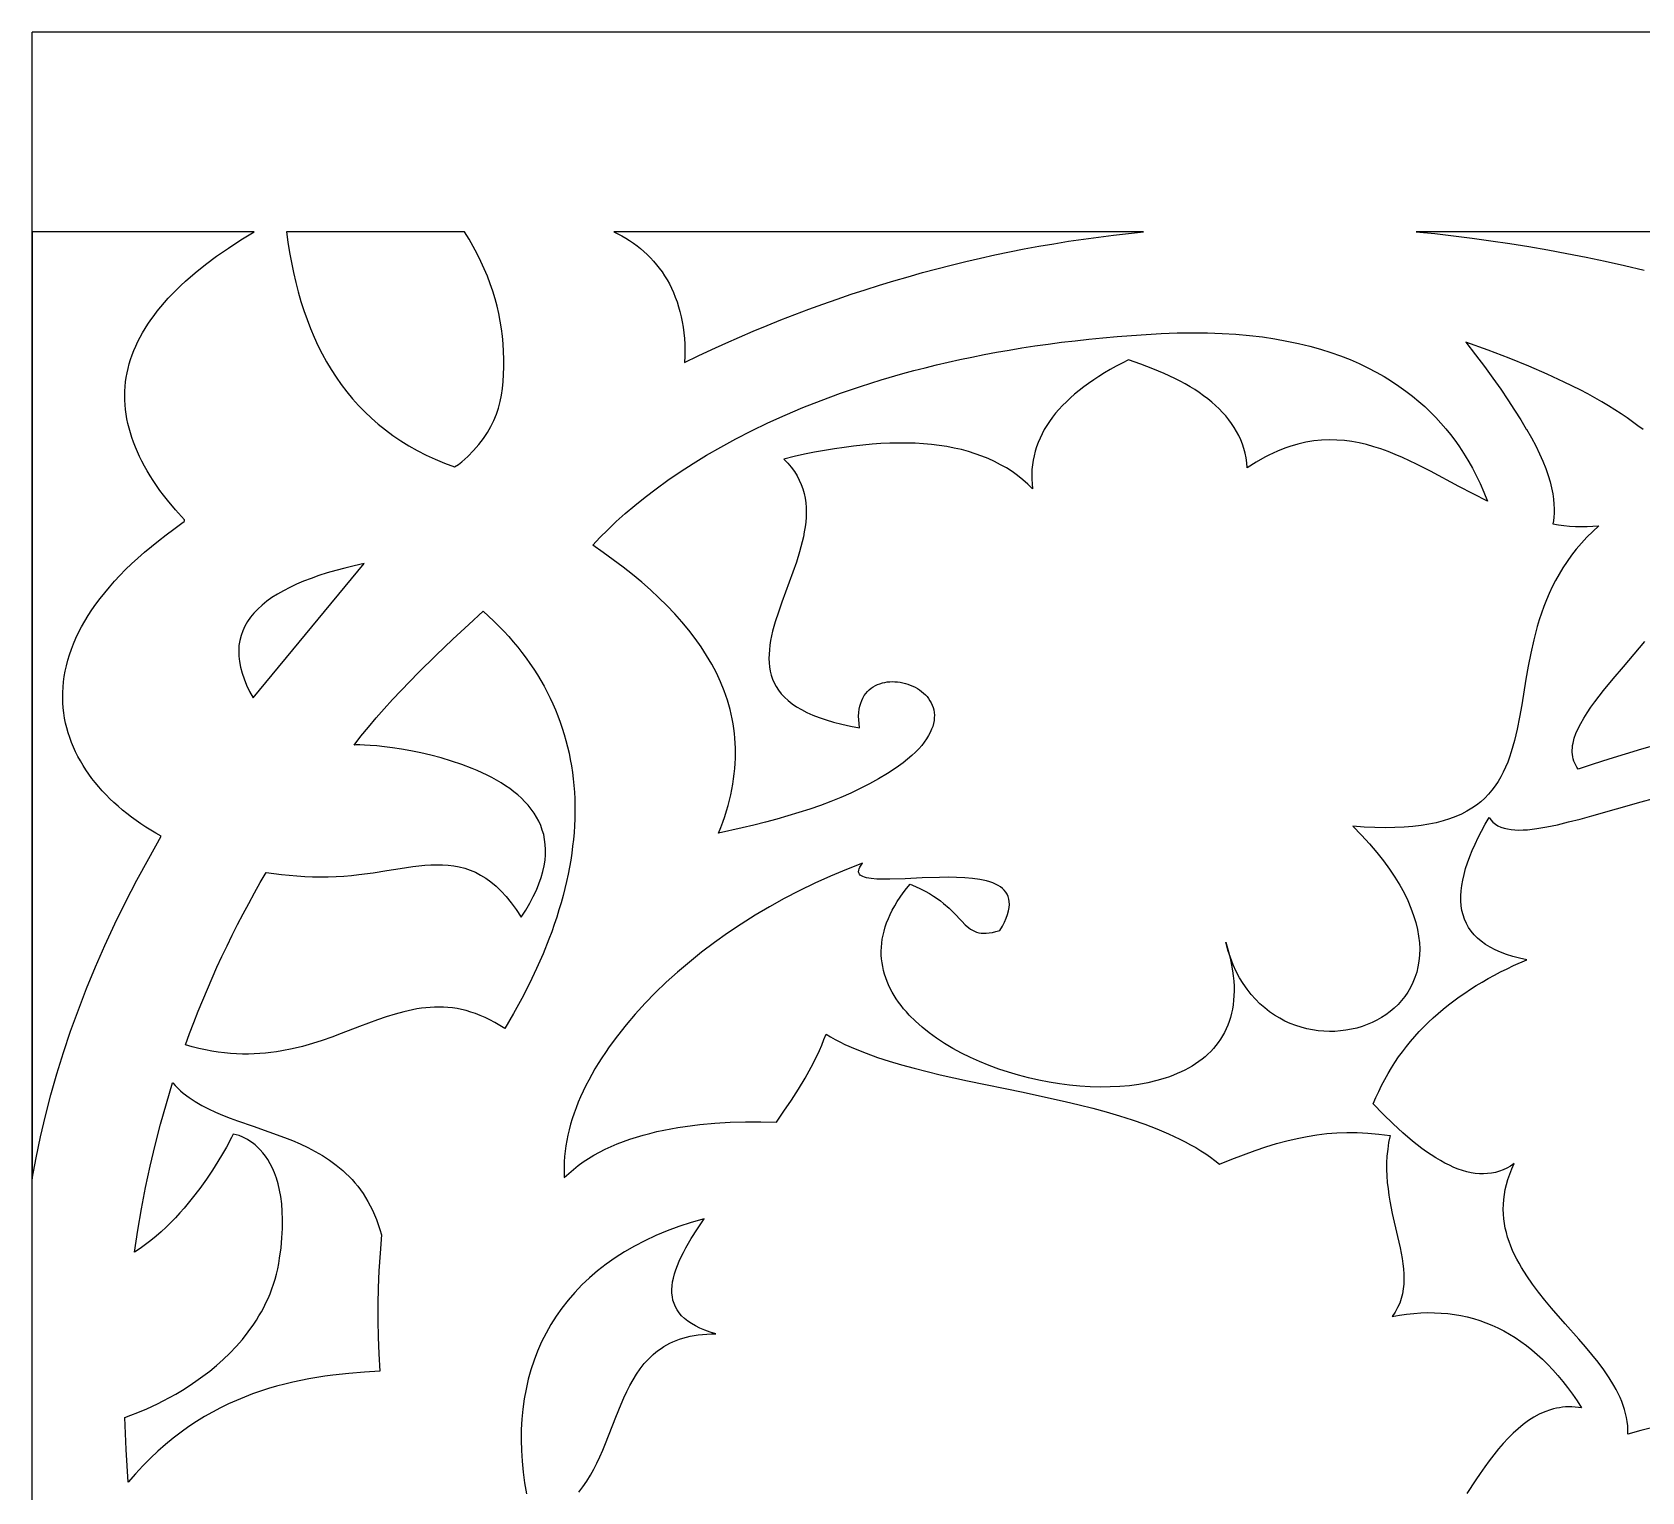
# Model space of a CAD drawing. Extents: x -52 to 65, y 50 to 90.
# Drawn here: x -51.83 to -27.12, y 67.24 to 89.66 of the extents above; entities that cross this region are included whole.
import ezdxf

# ---------------------------------------------------------------- set-up
doc = ezdxf.new("R2010")
doc.units = 0
doc.header["$MEASUREMENT"] = 0
doc.layers.get('0').update_dxf_attribs({"linetype": 'CONTINUOUS'})
doc.layers.add('LAYER_1', color=18, linetype='CONTINUOUS')

msp = doc.modelspace()

# ---------------------------------------------------------------- linework, layer by layer
msp.add_line((-51.834, 49.67), (-51.834, 89.656))
at = {"layer": 'LAYER_1'}
for points in [[(64.619, 89.656), (-51.834, 89.656)], [(-12.479, 86.591), (-30.59, 86.591), (-30.304, 86.563), (-30.017, 86.53), (-29.73, 86.494), (-29.441, 86.454), (-29.151, 86.411), (-28.86, 86.364), (-28.568, 86.313), (-28.275, 86.259), (-27.98, 86.2), (-27.685, 86.138), (-27.389, 86.073), (-27.091, 86.003)], [(-27.106, 83.554), (-27.184, 83.614), (-27.266, 83.675), (-27.352, 83.736), (-27.442, 83.796), (-27.537, 83.857), (-27.635, 83.918), (-27.738, 83.979), (-27.845, 84.04), (-27.956, 84.101), (-28.072, 84.162), (-28.316, 84.284), (-28.579, 84.406), (-28.861, 84.528), (-29.162, 84.65), (-29.483, 84.773), (-29.824, 84.895), (-29.677, 84.704), (-29.539, 84.521), (-29.41, 84.344), (-29.291, 84.173), (-29.18, 84.01), (-29.077, 83.853), (-28.984, 83.704), (-28.898, 83.561), (-28.897, 83.56), (-28.82, 83.429), (-28.752, 83.303), (-28.693, 83.182), (-28.642, 83.067), (-28.598, 82.956), (-28.563, 82.851), (-28.533, 82.751), (-28.511, 82.657), (-28.493, 82.568), (-28.481, 82.485), (-28.474, 82.407), (-28.471, 82.335), (-28.472, 82.269), (-28.476, 82.209), (-28.483, 82.154), (-28.492, 82.106), (-28.406, 82.092), (-28.32, 82.081), (-28.233, 82.072), (-28.145, 82.067), (-28.056, 82.065), (-27.966, 82.066), (-27.875, 82.07), (-27.783, 82.078), (-27.879, 81.991), (-27.969, 81.901), (-28.053, 81.81), (-28.132, 81.718), (-28.205, 81.624), (-28.273, 81.529), (-28.337, 81.433), (-28.396, 81.335), (-28.45, 81.237), (-28.501, 81.138), (-28.547, 81.038), (-28.59, 80.937), (-28.629, 80.836), (-28.666, 80.735), (-28.699, 80.633), (-28.73, 80.531), (-28.758, 80.428), (-28.783, 80.326), (-28.829, 80.122), (-28.869, 79.92), (-28.904, 79.719), (-28.969, 79.328), (-29.002, 79.138), (-29.038, 78.955), (-29.079, 78.778), (-29.103, 78.692), (-29.128, 78.608), (-29.155, 78.526), (-29.184, 78.446), (-29.217, 78.368), (-29.252, 78.293), (-29.29, 78.22), (-29.331, 78.15), (-29.377, 78.082), (-29.425, 78.017), (-29.478, 77.955), (-29.536, 77.896), (-29.597, 77.84), (-29.664, 77.787), (-29.735, 77.738), (-29.812, 77.692), (-29.894, 77.649), (-29.982, 77.61), (-30.075, 77.575), (-30.175, 77.544), (-30.281, 77.516), (-30.394, 77.493), (-30.513, 77.474), (-30.64, 77.459), (-30.774, 77.448), (-30.915, 77.442), (-31.065, 77.44), (-31.222, 77.443), (-31.387, 77.451), (-31.561, 77.464), (-31.429, 77.328), (-31.306, 77.193), (-31.194, 77.061), (-31.092, 76.932), (-30.999, 76.805), (-30.915, 76.68), (-30.841, 76.557), (-30.775, 76.438), (-30.718, 76.32), (-30.669, 76.206), (-30.628, 76.094), (-30.595, 75.985), (-30.569, 75.879), (-30.551, 75.775), (-30.54, 75.675), (-30.535, 75.578), (-30.538, 75.484), (-30.546, 75.393), (-30.561, 75.305), (-30.581, 75.22), (-30.607, 75.139), (-30.639, 75.061), (-30.675, 74.987), (-30.716, 74.916), (-30.762, 74.849), (-30.813, 74.785), (-30.867, 74.726), (-30.925, 74.67), (-30.987, 74.617), (-31.052, 74.569), (-31.121, 74.525), (-31.192, 74.484), (-31.266, 74.448), (-31.342, 74.416), (-31.42, 74.388), (-31.501, 74.364), (-31.582, 74.345), (-31.666, 74.33), (-31.75, 74.319), (-31.835, 74.313), (-31.921, 74.312), (-32.008, 74.315), (-32.094, 74.323), (-32.181, 74.335), (-32.267, 74.353), (-32.352, 74.375), (-32.437, 74.402), (-32.521, 74.435), (-32.603, 74.472), (-32.684, 74.515), (-32.762, 74.562), (-32.839, 74.615), (-32.914, 74.673), (-32.986, 74.737), (-33.055, 74.806), (-33.121, 74.88), (-33.184, 74.96), (-33.243, 75.046), (-33.299, 75.137), (-33.35, 75.234), (-33.397, 75.337), (-33.44, 75.446), (-33.478, 75.56), (-33.511, 75.681), (-33.483, 75.59), (-33.459, 75.5), (-33.438, 75.413), (-33.421, 75.328), (-33.407, 75.245), (-33.397, 75.164), (-33.389, 75.085), (-33.385, 75.008), (-33.384, 74.934), (-33.386, 74.861), (-33.391, 74.79), (-33.399, 74.722), (-33.41, 74.655), (-33.423, 74.59), (-33.44, 74.528), (-33.459, 74.467), (-33.48, 74.408), (-33.505, 74.351), (-33.531, 74.296), (-33.561, 74.243), (-33.592, 74.192), (-33.626, 74.142), (-33.663, 74.095), (-33.701, 74.049), (-33.742, 74.005), (-33.785, 73.963), (-33.83, 73.923), (-33.876, 73.884), (-33.925, 73.848), (-33.976, 73.813), (-34.028, 73.78), (-34.082, 73.748), (-34.138, 73.718), (-34.196, 73.69), (-34.255, 73.664), (-34.315, 73.639), (-34.377, 73.616), (-34.441, 73.594), (-34.571, 73.556), (-34.707, 73.524), (-34.847, 73.499), (-34.991, 73.479), (-35.138, 73.466), (-35.288, 73.459), (-35.44, 73.457), (-35.595, 73.461), (-35.751, 73.471), (-35.908, 73.486), (-36.066, 73.506), (-36.224, 73.532), (-36.381, 73.563), (-36.538, 73.599), (-36.693, 73.64), (-36.846, 73.685), (-36.997, 73.735), (-37.145, 73.79), (-37.29, 73.849), (-37.432, 73.913), (-37.569, 73.98), (-37.701, 74.052), (-37.828, 74.128), (-37.95, 74.208), (-38.065, 74.291), (-38.174, 74.378), (-38.276, 74.469), (-38.37, 74.563), (-38.414, 74.611), (-38.456, 74.66), (-38.496, 74.71), (-38.534, 74.761), (-38.569, 74.812), (-38.602, 74.864), (-38.633, 74.917), (-38.662, 74.971), (-38.688, 75.025), (-38.711, 75.08), (-38.732, 75.136), (-38.75, 75.192), (-38.765, 75.25), (-38.778, 75.307), (-38.788, 75.366), (-38.795, 75.425), (-38.799, 75.484), (-38.8, 75.544), (-38.797, 75.605), (-38.792, 75.666), (-38.784, 75.728), (-38.772, 75.79), (-38.757, 75.853), (-38.738, 75.916), (-38.717, 75.98), (-38.691, 76.045), (-38.662, 76.109), (-38.63, 76.175), (-38.593, 76.24), (-38.554, 76.306), (-38.51, 76.373), (-38.462, 76.439), (-38.411, 76.507), (-38.355, 76.574), (-38.272, 76.539), (-38.195, 76.502), (-38.124, 76.465), (-38.059, 76.428), (-37.998, 76.39), (-37.942, 76.353), (-37.891, 76.315), (-37.843, 76.277), (-37.759, 76.204), (-37.686, 76.133), (-37.565, 76.004), (-37.511, 75.949), (-37.457, 75.902), (-37.429, 75.882), (-37.4, 75.865), (-37.37, 75.85), (-37.338, 75.837), (-37.304, 75.828), (-37.268, 75.822), (-37.229, 75.819), (-37.187, 75.82), (-37.141, 75.824), (-37.092, 75.832), (-37.039, 75.844), (-36.98, 75.86), (-36.941, 75.928), (-36.908, 75.992), (-36.882, 76.053), (-36.861, 76.11), (-36.846, 76.164), (-36.837, 76.214), (-36.833, 76.261), (-36.834, 76.305), (-36.84, 76.345), (-36.851, 76.383), (-36.867, 76.418), (-36.887, 76.45), (-36.911, 76.48), (-36.939, 76.507), (-36.971, 76.532), (-37.007, 76.554), (-37.046, 76.574), (-37.088, 76.592), (-37.134, 76.608), (-37.182, 76.622), (-37.233, 76.634), (-37.286, 76.645), (-37.398, 76.661), (-37.519, 76.672), (-37.644, 76.677), (-37.774, 76.679), (-37.907, 76.678), (-38.173, 76.669), (-38.431, 76.657), (-38.668, 76.649), (-38.774, 76.649), (-38.87, 76.652), (-38.954, 76.659), (-39.026, 76.671), (-39.056, 76.679), (-39.082, 76.689), (-39.104, 76.7), (-39.122, 76.713), (-39.135, 76.729), (-39.144, 76.746), (-39.147, 76.765), (-39.146, 76.786), (-39.139, 76.81), (-39.127, 76.836), (-39.109, 76.864), (-39.086, 76.895), (-39.335, 76.799), (-39.581, 76.697), (-39.822, 76.588), (-40.058, 76.473), (-40.29, 76.353), (-40.516, 76.227), (-40.736, 76.097), (-40.951, 75.961), (-41.159, 75.821), (-41.361, 75.678), (-41.557, 75.53), (-41.746, 75.378), (-41.927, 75.224), (-42.101, 75.066), (-42.268, 74.906), (-42.426, 74.744), (-42.576, 74.579), (-42.718, 74.413), (-42.851, 74.245), (-42.975, 74.076), (-43.034, 73.991), (-43.09, 73.906), (-43.144, 73.821), (-43.196, 73.736), (-43.245, 73.651), (-43.291, 73.565), (-43.335, 73.48), (-43.376, 73.395), (-43.415, 73.31), (-43.452, 73.225), (-43.485, 73.14), (-43.516, 73.055), (-43.544, 72.971), (-43.57, 72.886), (-43.592, 72.803), (-43.612, 72.719), (-43.629, 72.636), (-43.643, 72.553), (-43.654, 72.471), (-43.663, 72.389), (-43.668, 72.308), (-43.67, 72.227), (-43.669, 72.147), (-43.666, 72.068), (-43.598, 72.132), (-43.526, 72.193), (-43.452, 72.252), (-43.374, 72.307), (-43.294, 72.36), (-43.211, 72.41), (-43.125, 72.458), (-43.036, 72.502), (-42.945, 72.545), (-42.852, 72.584), (-42.756, 72.622), (-42.658, 72.657), (-42.558, 72.689), (-42.457, 72.719), (-42.353, 72.747), (-42.247, 72.773), (-42.14, 72.796), (-42.031, 72.818), (-41.921, 72.837), (-41.81, 72.854), (-41.697, 72.87), (-41.584, 72.883), (-41.353, 72.904), (-41.12, 72.918), (-40.884, 72.925), (-40.647, 72.926), (-40.41, 72.921), (-40.41, 72.921), (-40.293, 73.088), (-40.179, 73.256), (-40.071, 73.425), (-39.969, 73.595), (-39.875, 73.764), (-39.789, 73.933), (-39.75, 74.017), (-39.713, 74.102), (-39.679, 74.186), (-39.648, 74.269), (-39.579, 74.228), (-39.508, 74.189), (-39.434, 74.15), (-39.358, 74.113), (-39.2, 74.043), (-39.033, 73.976), (-38.858, 73.914), (-38.677, 73.855), (-38.489, 73.799), (-38.296, 73.747), (-38.097, 73.696), (-37.894, 73.648), (-37.478, 73.555), (-36.62, 73.377), (-36.188, 73.284), (-35.975, 73.235), (-35.763, 73.185), (-35.553, 73.132), (-35.348, 73.076), (-35.145, 73.017), (-34.948, 72.955), (-34.756, 72.888), (-34.569, 72.817), (-34.389, 72.741), (-34.302, 72.701), (-34.217, 72.66), (-34.133, 72.617), (-34.052, 72.573), (-33.972, 72.528), (-33.895, 72.48), (-33.82, 72.432), (-33.748, 72.381), (-33.677, 72.329), (-33.61, 72.275), (-33.419, 72.351), (-33.237, 72.419), (-33.062, 72.482), (-32.894, 72.539), (-32.731, 72.589), (-32.572, 72.633), (-32.417, 72.67), (-32.264, 72.701), (-32.112, 72.726), (-31.96, 72.744), (-31.807, 72.755), (-31.652, 72.76), (-31.494, 72.759), (-31.331, 72.751), (-31.163, 72.736), (-30.989, 72.715), (-31.011, 72.608), (-31.026, 72.502), (-31.037, 72.398), (-31.042, 72.295), (-31.043, 72.193), (-31.039, 72.093), (-31.032, 71.994), (-31.021, 71.896), (-31.008, 71.8), (-30.992, 71.704), (-30.956, 71.518), (-30.874, 71.161), (-30.836, 70.99), (-30.804, 70.825), (-30.792, 70.744), (-30.783, 70.664), (-30.778, 70.586), (-30.776, 70.508), (-30.779, 70.432), (-30.786, 70.358), (-30.799, 70.284), (-30.817, 70.212), (-30.842, 70.141), (-30.873, 70.071), (-30.911, 70.003), (-30.957, 69.935), (-30.846, 69.955), (-30.736, 69.971), (-30.627, 69.983), (-30.519, 69.99), (-30.413, 69.994), (-30.308, 69.993), (-30.205, 69.988), (-30.103, 69.979), (-30.002, 69.966), (-29.902, 69.949), (-29.804, 69.928), (-29.707, 69.902), (-29.612, 69.873), (-29.518, 69.839), (-29.425, 69.802), (-29.333, 69.76), (-29.243, 69.714), (-29.154, 69.664), (-29.067, 69.61), (-28.98, 69.552), (-28.895, 69.489), (-28.812, 69.423), (-28.73, 69.352), (-28.649, 69.278), (-28.569, 69.199), (-28.491, 69.116), (-28.414, 69.029), (-28.338, 68.938), (-28.264, 68.843), (-28.191, 68.743), (-28.119, 68.64), (-28.049, 68.532), (-28.099, 68.539), (-28.149, 68.544), (-28.198, 68.547), (-28.247, 68.547), (-28.295, 68.545), (-28.342, 68.541), (-28.389, 68.534), (-28.435, 68.526), (-28.481, 68.515), (-28.526, 68.503), (-28.614, 68.471), (-28.7, 68.433), (-28.784, 68.387), (-28.866, 68.335), (-28.947, 68.276), (-29.025, 68.212), (-29.102, 68.142), (-29.178, 68.066), (-29.252, 67.986), (-29.325, 67.901), (-29.397, 67.812), (-29.467, 67.72), (-29.537, 67.624), (-29.606, 67.525), (-29.674, 67.424), (-29.809, 67.215)], [(-26.603, 78.794), (-27.128, 78.644), (-27.383, 78.569), (-27.632, 78.494), (-27.872, 78.417), (-28.101, 78.337), (-28.121, 78.368), (-28.139, 78.399), (-28.154, 78.431), (-28.167, 78.463), (-28.177, 78.496), (-28.184, 78.53), (-28.19, 78.564), (-28.192, 78.598), (-28.193, 78.633), (-28.191, 78.668), (-28.187, 78.703), (-28.181, 78.739), (-28.163, 78.813), (-28.137, 78.888), (-28.103, 78.965), (-28.063, 79.043), (-28.017, 79.124), (-27.966, 79.205), (-27.908, 79.289), (-27.847, 79.373), (-27.781, 79.46), (-27.711, 79.548), (-27.563, 79.728), (-27.406, 79.913), (-27.244, 80.104), (-27.081, 80.3)], [(-26.937, 68.235), (-27.138, 68.183), (-27.338, 68.128), (-27.338, 68.192), (-27.341, 68.256), (-27.348, 68.32), (-27.359, 68.383), (-27.373, 68.446), (-27.39, 68.508), (-27.41, 68.57), (-27.433, 68.631), (-27.459, 68.693), (-27.488, 68.753), (-27.519, 68.814), (-27.553, 68.874), (-27.627, 68.994), (-27.709, 69.113), (-27.797, 69.232), (-27.892, 69.35), (-27.99, 69.468), (-28.092, 69.586), (-28.301, 69.824), (-28.511, 70.064), (-28.612, 70.185), (-28.71, 70.308), (-28.804, 70.432), (-28.892, 70.559), (-28.972, 70.687), (-29.01, 70.752), (-29.045, 70.817), (-29.078, 70.883), (-29.109, 70.949), (-29.137, 71.017), (-29.162, 71.085), (-29.185, 71.153), (-29.204, 71.222), (-29.221, 71.293), (-29.234, 71.363), (-29.243, 71.435), (-29.249, 71.507), (-29.252, 71.581), (-29.25, 71.655), (-29.245, 71.73), (-29.235, 71.806), (-29.221, 71.883), (-29.203, 71.961), (-29.18, 72.04), (-29.152, 72.119), (-29.12, 72.2), (-29.083, 72.282), (-29.139, 72.245), (-29.196, 72.214), (-29.253, 72.187), (-29.312, 72.165), (-29.372, 72.148), (-29.432, 72.136), (-29.493, 72.128), (-29.555, 72.125), (-29.618, 72.127), (-29.682, 72.132), (-29.746, 72.143), (-29.811, 72.157), (-29.877, 72.176), (-29.944, 72.199), (-30.011, 72.225), (-30.079, 72.256), (-30.148, 72.29), (-30.217, 72.328), (-30.287, 72.37), (-30.358, 72.415), (-30.429, 72.464), (-30.501, 72.516), (-30.573, 72.571), (-30.646, 72.629), (-30.793, 72.755), (-30.943, 72.893), (-31.094, 73.041), (-31.248, 73.2), (-31.207, 73.297), (-31.164, 73.392), (-31.119, 73.484), (-31.071, 73.575), (-31.021, 73.664), (-30.969, 73.751), (-30.914, 73.837), (-30.858, 73.92), (-30.799, 74.001), (-30.738, 74.081), (-30.675, 74.159), (-30.609, 74.235), (-30.542, 74.309), (-30.472, 74.382), (-30.4, 74.453), (-30.327, 74.522), (-30.251, 74.589), (-30.173, 74.655), (-30.094, 74.719), (-30.012, 74.782), (-29.928, 74.843), (-29.843, 74.902), (-29.756, 74.96), (-29.666, 75.016), (-29.575, 75.071), (-29.483, 75.124), (-29.388, 75.176), (-29.292, 75.226), (-29.193, 75.275), (-29.094, 75.322), (-28.889, 75.412), (-29, 75.437), (-29.104, 75.464), (-29.202, 75.495), (-29.292, 75.529), (-29.376, 75.566), (-29.453, 75.606), (-29.524, 75.649), (-29.589, 75.696), (-29.647, 75.745), (-29.699, 75.797), (-29.745, 75.852), (-29.784, 75.91), (-29.818, 75.971), (-29.847, 76.035), (-29.869, 76.101), (-29.886, 76.17), (-29.897, 76.242), (-29.903, 76.316), (-29.903, 76.392), (-29.899, 76.471), (-29.889, 76.553), (-29.874, 76.637), (-29.854, 76.723), (-29.83, 76.812), (-29.8, 76.903), (-29.766, 76.996), (-29.728, 77.091), (-29.685, 77.188), (-29.638, 77.288), (-29.586, 77.389), (-29.53, 77.493), (-29.47, 77.598), (-29.442, 77.559), (-29.41, 77.525), (-29.373, 77.496), (-29.333, 77.471), (-29.288, 77.451), (-29.24, 77.434), (-29.188, 77.421), (-29.132, 77.412), (-29.074, 77.407), (-29.012, 77.405), (-28.946, 77.406), (-28.879, 77.41), (-28.808, 77.417), (-28.735, 77.426), (-28.581, 77.452), (-28.418, 77.486), (-28.248, 77.528), (-28.071, 77.574), (-27.89, 77.625), (-27.515, 77.732), (-27.134, 77.838), (-26.943, 77.887)], [(-43.443, 67.237), (-43.379, 67.32), (-43.32, 67.406), (-43.265, 67.496), (-43.214, 67.589), (-43.165, 67.684), (-43.12, 67.782), (-43.076, 67.881), (-43.034, 67.982), (-42.875, 68.389), (-42.794, 68.588), (-42.752, 68.686), (-42.707, 68.781), (-42.66, 68.874), (-42.61, 68.964), (-42.556, 69.051), (-42.499, 69.133), (-42.437, 69.211), (-42.37, 69.285), (-42.299, 69.353), (-42.261, 69.385), (-42.221, 69.416), (-42.18, 69.445), (-42.137, 69.473), (-42.093, 69.499), (-42.047, 69.523), (-41.999, 69.546), (-41.949, 69.567), (-41.898, 69.586), (-41.844, 69.603), (-41.788, 69.618), (-41.731, 69.631), (-41.671, 69.643), (-41.609, 69.652), (-41.545, 69.659), (-41.478, 69.663), (-41.409, 69.666), (-41.338, 69.666), (-41.427, 69.694), (-41.509, 69.724), (-41.584, 69.756), (-41.653, 69.79), (-41.715, 69.826), (-41.771, 69.864), (-41.82, 69.904), (-41.864, 69.946), (-41.902, 69.99), (-41.934, 70.036), (-41.96, 70.084), (-41.981, 70.133), (-41.997, 70.184), (-42.007, 70.237), (-42.013, 70.291), (-42.014, 70.348), (-42.011, 70.405), (-42.003, 70.465), (-41.991, 70.525), (-41.974, 70.588), (-41.954, 70.651), (-41.93, 70.716), (-41.903, 70.783), (-41.872, 70.85), (-41.837, 70.919), (-41.8, 70.99), (-41.716, 71.134), (-41.622, 71.283), (-41.519, 71.435), (-41.716, 71.379), (-41.906, 71.316), (-42.088, 71.249), (-42.262, 71.176), (-42.429, 71.098), (-42.589, 71.014), (-42.741, 70.927), (-42.887, 70.834), (-43.024, 70.737), (-43.155, 70.635), (-43.279, 70.529), (-43.395, 70.419), (-43.504, 70.305), (-43.607, 70.187), (-43.702, 70.065), (-43.79, 69.94), (-43.872, 69.811), (-43.946, 69.678), (-44.014, 69.543), (-44.075, 69.404), (-44.13, 69.262), (-44.177, 69.118), (-44.218, 68.971), (-44.253, 68.821), (-44.281, 68.668), (-44.302, 68.514), (-44.317, 68.357), (-44.326, 68.198), (-44.328, 68.037), (-44.324, 67.875), (-44.314, 67.711), (-44.298, 67.545), (-44.275, 67.378), (-44.246, 67.21)]]:
    msp.add_lwpolyline(points, dxfattribs=at)
for points in [[(-51.834, 72.051), (-51.774, 72.372), (-51.706, 72.693), (-51.63, 73.016), (-51.546, 73.339), (-51.454, 73.663), (-51.353, 73.989), (-51.244, 74.315), (-51.125, 74.643), (-50.999, 74.972), (-50.863, 75.302), (-50.718, 75.633), (-50.564, 75.965), (-50.4, 76.299), (-50.228, 76.634), (-50.045, 76.97), (-49.853, 77.308), (-49.934, 77.354), (-50.012, 77.401), (-50.089, 77.449), (-50.165, 77.499), (-50.238, 77.55), (-50.31, 77.603), (-50.38, 77.657), (-50.448, 77.712), (-50.514, 77.769), (-50.578, 77.826), (-50.64, 77.885), (-50.7, 77.945), (-50.757, 78.006), (-50.813, 78.069), (-50.866, 78.132), (-50.916, 78.197), (-50.964, 78.262), (-51.01, 78.329), (-51.053, 78.397), (-51.094, 78.465), (-51.132, 78.535), (-51.168, 78.606), (-51.2, 78.677), (-51.23, 78.75), (-51.257, 78.823), (-51.281, 78.897), (-51.303, 78.972), (-51.321, 79.048), (-51.336, 79.124), (-51.348, 79.202), (-51.357, 79.28), (-51.363, 79.359), (-51.365, 79.438), (-51.364, 79.518), (-51.36, 79.599), (-51.352, 79.68), (-51.341, 79.762), (-51.327, 79.845), (-51.308, 79.928), (-51.287, 80.012), (-51.261, 80.096), (-51.232, 80.181), (-51.199, 80.266), (-51.162, 80.351), (-51.121, 80.437), (-51.076, 80.523), (-51.027, 80.61), (-50.974, 80.697), (-50.918, 80.784), (-50.856, 80.872), (-50.791, 80.96), (-50.721, 81.048), (-50.648, 81.136), (-50.569, 81.225), (-50.486, 81.314), (-50.399, 81.403), (-50.307, 81.491), (-50.211, 81.581), (-50.11, 81.67), (-50.004, 81.759), (-49.894, 81.848), (-49.779, 81.937), (-49.659, 82.027), (-49.534, 82.116), (-49.503, 82.141), (-49.495, 82.155), (-49.494, 82.161), (-49.498, 82.168), (-49.634, 82.32), (-49.759, 82.471), (-49.817, 82.546), (-49.873, 82.621), (-49.925, 82.696), (-49.976, 82.771), (-50.023, 82.845), (-50.068, 82.919), (-50.11, 82.993), (-50.149, 83.067), (-50.186, 83.14), (-50.219, 83.213), (-50.25, 83.286), (-50.279, 83.359), (-50.304, 83.432), (-50.327, 83.504), (-50.347, 83.576), (-50.365, 83.648), (-50.379, 83.72), (-50.391, 83.791), (-50.401, 83.863), (-50.407, 83.934), (-50.411, 84.004), (-50.412, 84.075), (-50.41, 84.145), (-50.406, 84.215), (-50.399, 84.285), (-50.389, 84.355), (-50.376, 84.424), (-50.361, 84.494), (-50.343, 84.563), (-50.322, 84.631), (-50.298, 84.7), (-50.272, 84.768), (-50.243, 84.836), (-50.211, 84.904), (-50.177, 84.972), (-50.14, 85.039), (-50.1, 85.107), (-50.057, 85.174), (-50.012, 85.24), (-49.963, 85.307), (-49.913, 85.373), (-49.859, 85.439), (-49.803, 85.505), (-49.744, 85.571), (-49.682, 85.636), (-49.617, 85.702), (-49.55, 85.767), (-49.48, 85.831), (-49.332, 85.96), (-49.173, 86.088), (-49.003, 86.215), (-48.822, 86.342), (-48.63, 86.467), (-48.428, 86.591), (-51.834, 86.591)], [(-47.931, 86.591), (-47.908, 86.431), (-47.883, 86.273), (-47.855, 86.118), (-47.823, 85.965), (-47.788, 85.815), (-47.75, 85.668), (-47.708, 85.523), (-47.663, 85.382), (-47.614, 85.243), (-47.562, 85.107), (-47.506, 84.974), (-47.447, 84.845), (-47.383, 84.718), (-47.316, 84.595), (-47.244, 84.475), (-47.169, 84.358), (-47.089, 84.244), (-47.006, 84.134), (-46.918, 84.028), (-46.825, 83.924), (-46.728, 83.825), (-46.627, 83.729), (-46.522, 83.636), (-46.411, 83.548), (-46.296, 83.463), (-46.176, 83.382), (-46.052, 83.305), (-45.922, 83.232), (-45.788, 83.163), (-45.648, 83.098), (-45.503, 83.037), (-45.353, 82.98), (-45.292, 83.018), (-45.239, 83.059), (-45.192, 83.1), (-45.148, 83.142), (-45.058, 83.234), (-44.978, 83.326), (-44.908, 83.417), (-44.846, 83.509), (-44.792, 83.601), (-44.746, 83.694), (-44.707, 83.789), (-44.675, 83.885), (-44.649, 83.983), (-44.629, 84.084), (-44.614, 84.187), (-44.604, 84.293), (-44.598, 84.402), (-44.596, 84.516), (-44.596, 84.633), (-44.6, 84.755), (-44.606, 84.871), (-44.616, 84.987), (-44.63, 85.103), (-44.649, 85.218), (-44.671, 85.334), (-44.698, 85.449), (-44.728, 85.564), (-44.763, 85.679), (-44.802, 85.794), (-44.846, 85.908), (-44.893, 86.023), (-44.945, 86.137), (-45.002, 86.251), (-45.062, 86.365), (-45.127, 86.478), (-45.197, 86.591)], [(-42.906, 86.591), (-42.843, 86.56), (-42.781, 86.527), (-42.721, 86.492), (-42.662, 86.455), (-42.605, 86.416), (-42.549, 86.375), (-42.495, 86.332), (-42.442, 86.287), (-42.392, 86.24), (-42.343, 86.191), (-42.295, 86.14), (-42.25, 86.086), (-42.207, 86.031), (-42.165, 85.974), (-42.126, 85.915), (-42.088, 85.853), (-42.053, 85.79), (-42.02, 85.724), (-41.989, 85.657), (-41.961, 85.587), (-41.935, 85.515), (-41.911, 85.441), (-41.89, 85.365), (-41.871, 85.287), (-41.855, 85.207), (-41.841, 85.125), (-41.83, 85.04), (-41.822, 84.954), (-41.817, 84.865), (-41.814, 84.774), (-41.815, 84.681), (-41.818, 84.586), (-41.609, 84.686), (-41.399, 84.784), (-41.188, 84.879), (-40.977, 84.972), (-40.765, 85.063), (-40.552, 85.151), (-40.339, 85.237), (-40.125, 85.321), (-39.91, 85.402), (-39.695, 85.481), (-39.479, 85.557), (-39.262, 85.631), (-39.045, 85.702), (-38.826, 85.771), (-38.607, 85.838), (-38.388, 85.902), (-38.167, 85.964), (-37.946, 86.023), (-37.725, 86.08), (-37.502, 86.134), (-37.279, 86.186), (-37.055, 86.236), (-36.83, 86.283), (-36.605, 86.327), (-36.379, 86.369), (-36.152, 86.408), (-35.924, 86.445), (-35.696, 86.48), (-35.467, 86.511), (-35.237, 86.541), (-35.006, 86.567), (-34.775, 86.591)], [(-29.933, 83.306), (-29.886, 83.234), (-29.835, 83.152), (-29.78, 83.06), (-29.724, 82.959), (-29.667, 82.847), (-29.608, 82.726), (-29.55, 82.595), (-29.492, 82.454), (-29.714, 82.565), (-29.933, 82.681), (-30.367, 82.914), (-30.583, 83.024), (-30.692, 83.076), (-30.8, 83.126), (-30.909, 83.173), (-31.019, 83.216), (-31.129, 83.256), (-31.239, 83.291), (-31.351, 83.323), (-31.463, 83.349), (-31.576, 83.369), (-31.691, 83.384), (-31.806, 83.393), (-31.923, 83.395), (-32.041, 83.391), (-32.16, 83.379), (-32.281, 83.359), (-32.404, 83.331), (-32.529, 83.294), (-32.591, 83.272), (-32.655, 83.248), (-32.719, 83.222), (-32.783, 83.193), (-32.848, 83.162), (-32.913, 83.128), (-33.046, 83.053), (-33.181, 82.967), (-33.188, 83.043), (-33.199, 83.118), (-33.215, 83.19), (-33.233, 83.261), (-33.256, 83.329), (-33.282, 83.396), (-33.312, 83.462), (-33.345, 83.525), (-33.381, 83.587), (-33.421, 83.647), (-33.464, 83.706), (-33.511, 83.763), (-33.56, 83.818), (-33.613, 83.872), (-33.668, 83.925), (-33.727, 83.976), (-33.788, 84.026), (-33.852, 84.074), (-33.919, 84.121), (-33.988, 84.167), (-34.06, 84.211), (-34.135, 84.254), (-34.212, 84.296), (-34.292, 84.337), (-34.457, 84.415), (-34.632, 84.489), (-34.815, 84.559), (-35.005, 84.625), (-35.102, 84.576), (-35.196, 84.526), (-35.286, 84.475), (-35.373, 84.424), (-35.458, 84.371), (-35.539, 84.318), (-35.617, 84.264), (-35.691, 84.209), (-35.763, 84.154), (-35.831, 84.098), (-35.896, 84.04), (-35.958, 83.982), (-36.016, 83.924), (-36.072, 83.864), (-36.123, 83.804), (-36.172, 83.742), (-36.217, 83.68), (-36.259, 83.617), (-36.297, 83.553), (-36.332, 83.489), (-36.363, 83.423), (-36.391, 83.356), (-36.416, 83.289), (-36.437, 83.221), (-36.455, 83.152), (-36.468, 83.082), (-36.479, 83.011), (-36.486, 82.939), (-36.489, 82.867), (-36.489, 82.793), (-36.484, 82.719), (-36.477, 82.643), (-36.551, 82.715), (-36.628, 82.784), (-36.708, 82.848), (-36.791, 82.908), (-36.878, 82.964), (-36.968, 83.015), (-37.061, 83.063), (-37.157, 83.108), (-37.256, 83.148), (-37.358, 83.184), (-37.462, 83.217), (-37.57, 83.246), (-37.681, 83.271), (-37.795, 83.292), (-37.911, 83.31), (-38.031, 83.325), (-38.153, 83.335), (-38.278, 83.343), (-38.405, 83.347), (-38.535, 83.347), (-38.668, 83.344), (-38.804, 83.338), (-38.942, 83.329), (-39.083, 83.316), (-39.226, 83.3), (-39.371, 83.281), (-39.519, 83.259), (-39.67, 83.233), (-39.823, 83.205), (-39.978, 83.174), (-40.136, 83.139), (-40.295, 83.102), (-40.235, 83.04), (-40.182, 82.977), (-40.134, 82.912), (-40.093, 82.846), (-40.058, 82.779), (-40.028, 82.711), (-40.004, 82.642), (-39.984, 82.572), (-39.97, 82.501), (-39.96, 82.429), (-39.954, 82.356), (-39.952, 82.283), (-39.955, 82.208), (-39.96, 82.134), (-39.969, 82.058), (-39.981, 81.982), (-39.996, 81.906), (-40.014, 81.829), (-40.055, 81.675), (-40.103, 81.52), (-40.156, 81.365), (-40.27, 81.056), (-40.326, 80.903), (-40.379, 80.752), (-40.427, 80.603), (-40.467, 80.457), (-40.484, 80.385), (-40.498, 80.314), (-40.51, 80.244), (-40.518, 80.174), (-40.523, 80.106), (-40.525, 80.039), (-40.522, 79.974), (-40.516, 79.909), (-40.505, 79.846), (-40.49, 79.784), (-40.469, 79.723), (-40.444, 79.664), (-40.413, 79.607), (-40.377, 79.551), (-40.334, 79.497), (-40.286, 79.445), (-40.231, 79.394), (-40.169, 79.345), (-40.101, 79.299), (-40.025, 79.254), (-39.942, 79.211), (-39.852, 79.17), (-39.753, 79.132), (-39.646, 79.095), (-39.531, 79.061), (-39.407, 79.03), (-39.274, 79.001), (-39.132, 78.974), (-39.141, 79.038), (-39.146, 79.098), (-39.147, 79.155), (-39.144, 79.209), (-39.138, 79.26), (-39.128, 79.308), (-39.116, 79.352), (-39.1, 79.394), (-39.082, 79.432), (-39.061, 79.468), (-39.038, 79.501), (-39.012, 79.53), (-38.984, 79.557), (-38.955, 79.582), (-38.923, 79.603), (-38.89, 79.622), (-38.856, 79.638), (-38.82, 79.652), (-38.783, 79.663), (-38.746, 79.672), (-38.707, 79.678), (-38.668, 79.682), (-38.628, 79.683), (-38.589, 79.682), (-38.549, 79.679), (-38.509, 79.674), (-38.469, 79.666), (-38.43, 79.657), (-38.391, 79.645), (-38.354, 79.631), (-38.317, 79.616), (-38.281, 79.598), (-38.246, 79.578), (-38.213, 79.557), (-38.181, 79.533), (-38.151, 79.508), (-38.123, 79.481), (-38.097, 79.453), (-38.074, 79.423), (-38.053, 79.391), (-38.034, 79.358), (-38.018, 79.323), (-38.005, 79.287), (-37.995, 79.249), (-37.989, 79.211), (-37.985, 79.17), (-37.986, 79.129), (-37.99, 79.086), (-37.998, 79.042), (-38.01, 78.997), (-38.027, 78.951), (-38.048, 78.903), (-38.073, 78.855), (-38.104, 78.806), (-38.139, 78.756), (-38.179, 78.705), (-38.225, 78.653), (-38.276, 78.601), (-38.332, 78.547), (-38.395, 78.493), (-38.463, 78.439), (-38.537, 78.384), (-38.618, 78.328), (-38.705, 78.272), (-38.84, 78.191), (-38.979, 78.115), (-39.122, 78.042), (-39.269, 77.972), (-39.421, 77.906), (-39.576, 77.843), (-39.735, 77.783), (-39.897, 77.727), (-40.063, 77.672), (-40.232, 77.621), (-40.403, 77.571), (-40.578, 77.524), (-40.754, 77.479), (-40.933, 77.436), (-41.297, 77.355), (-41.264, 77.441), (-41.232, 77.527), (-41.203, 77.612), (-41.177, 77.697), (-41.152, 77.78), (-41.131, 77.864), (-41.111, 77.946), (-41.094, 78.028), (-41.079, 78.109), (-41.067, 78.19), (-41.057, 78.27), (-41.049, 78.349), (-41.043, 78.428), (-41.039, 78.506), (-41.038, 78.584), (-41.039, 78.661), (-41.042, 78.737), (-41.047, 78.813), (-41.054, 78.888), (-41.064, 78.963), (-41.075, 79.037), (-41.088, 79.111), (-41.104, 79.184), (-41.121, 79.257), (-41.141, 79.329), (-41.162, 79.4), (-41.211, 79.541), (-41.267, 79.681), (-41.331, 79.818), (-41.402, 79.953), (-41.48, 80.087), (-41.565, 80.219), (-41.657, 80.348), (-41.755, 80.476), (-41.86, 80.602), (-41.971, 80.727), (-42.089, 80.85), (-42.212, 80.971), (-42.341, 81.091), (-42.476, 81.209), (-42.616, 81.326), (-42.762, 81.441), (-42.913, 81.555), (-43.069, 81.667), (-43.229, 81.778), (-43.118, 81.896), (-42.998, 82.017), (-42.869, 82.14), (-42.73, 82.264), (-42.581, 82.39), (-42.423, 82.518), (-42.254, 82.646), (-42.076, 82.775), (-41.888, 82.903), (-41.689, 83.032), (-41.48, 83.159), (-41.261, 83.286), (-41.031, 83.411), (-40.791, 83.535), (-40.539, 83.656), (-40.277, 83.775), (-40.004, 83.891), (-39.72, 84.003), (-39.424, 84.112), (-39.117, 84.217), (-38.799, 84.318), (-38.469, 84.413), (-38.299, 84.459), (-38.127, 84.504), (-37.952, 84.547), (-37.773, 84.589), (-37.592, 84.629), (-37.408, 84.668), (-37.221, 84.706), (-37.03, 84.741), (-36.837, 84.775), (-36.641, 84.808), (-36.441, 84.838), (-36.239, 84.867), (-36.033, 84.894), (-35.824, 84.919), (-35.612, 84.942), (-35.397, 84.964), (-35.179, 84.983), (-34.958, 85), (-34.733, 85.015), (-34.505, 85.028), (-34.259, 85.037), (-34.021, 85.041), (-33.791, 85.039), (-33.569, 85.031), (-33.355, 85.018), (-33.148, 84.999), (-32.949, 84.976), (-32.757, 84.947), (-32.572, 84.914), (-32.394, 84.876), (-32.223, 84.834), (-32.058, 84.788), (-31.9, 84.738), (-31.749, 84.685), (-31.604, 84.628), (-31.464, 84.567), (-31.331, 84.504), (-31.203, 84.437), (-31.081, 84.368), (-30.965, 84.296), (-30.853, 84.222), (-30.747, 84.146), (-30.646, 84.067), (-30.549, 83.987), (-30.458, 83.906), (-30.371, 83.823), (-30.288, 83.738), (-30.209, 83.653), (-30.134, 83.567), (-30.064, 83.48), (-29.997, 83.393)], [(-48.442, 79.435), (-46.739, 81.497), (-46.889, 81.464), (-47.033, 81.428), (-47.171, 81.391), (-47.304, 81.353), (-47.431, 81.312), (-47.552, 81.269), (-47.668, 81.225), (-47.777, 81.178), (-47.881, 81.13), (-47.978, 81.08), (-48.069, 81.028), (-48.154, 80.973), (-48.233, 80.917), (-48.305, 80.859), (-48.371, 80.798), (-48.431, 80.736), (-48.484, 80.671), (-48.53, 80.605), (-48.569, 80.536), (-48.602, 80.465), (-48.628, 80.392), (-48.647, 80.316), (-48.659, 80.239), (-48.664, 80.159), (-48.662, 80.076), (-48.653, 79.992), (-48.636, 79.905), (-48.612, 79.816), (-48.581, 79.724), (-48.542, 79.63), (-48.496, 79.534)], [(-49.48, 74.106), (-49.48, 74.106), (-49.417, 74.279), (-49.352, 74.451), (-49.285, 74.622), (-49.216, 74.793), (-49.145, 74.962), (-49.072, 75.13), (-48.997, 75.297), (-48.921, 75.463), (-48.842, 75.628), (-48.762, 75.792), (-48.68, 75.955), (-48.596, 76.117), (-48.51, 76.278), (-48.423, 76.438), (-48.333, 76.597), (-48.242, 76.754), (-48.125, 76.737), (-48.007, 76.722), (-47.888, 76.71), (-47.769, 76.7), (-47.65, 76.693), (-47.53, 76.688), (-47.409, 76.686), (-47.289, 76.687), (-47.167, 76.69), (-47.049, 76.698), (-46.933, 76.707), (-46.819, 76.72), (-46.599, 76.749), (-46.388, 76.782), (-46.186, 76.814), (-45.991, 76.843), (-45.896, 76.854), (-45.804, 76.863), (-45.712, 76.869), (-45.622, 76.872), (-45.534, 76.871), (-45.447, 76.865), (-45.362, 76.855), (-45.277, 76.839), (-45.194, 76.818), (-45.112, 76.79), (-45.03, 76.756), (-44.95, 76.714), (-44.87, 76.665), (-44.791, 76.608), (-44.713, 76.542), (-44.635, 76.467), (-44.558, 76.383), (-44.481, 76.288), (-44.405, 76.183), (-44.328, 76.067), (-44.258, 76.176), (-44.196, 76.281), (-44.141, 76.383), (-44.094, 76.483), (-44.054, 76.58), (-44.021, 76.674), (-43.995, 76.766), (-43.975, 76.854), (-43.961, 76.941), (-43.954, 77.024), (-43.953, 77.105), (-43.957, 77.184), (-43.967, 77.26), (-43.982, 77.334), (-44.003, 77.405), (-44.028, 77.474), (-44.058, 77.54), (-44.092, 77.604), (-44.13, 77.666), (-44.173, 77.726), (-44.22, 77.784), (-44.27, 77.839), (-44.323, 77.892), (-44.38, 77.944), (-44.44, 77.993), (-44.502, 78.04), (-44.567, 78.085), (-44.635, 78.129), (-44.705, 78.17), (-44.776, 78.21), (-44.85, 78.247), (-44.925, 78.283), (-45.001, 78.317), (-45.079, 78.35), (-45.236, 78.41), (-45.396, 78.463), (-45.555, 78.511), (-45.714, 78.552), (-45.869, 78.589), (-46.02, 78.619), (-46.165, 78.645), (-46.302, 78.666), (-46.428, 78.683), (-46.544, 78.696), (-46.647, 78.705), (-46.734, 78.71), (-46.806, 78.712), (-46.86, 78.712), (-46.893, 78.708), (-46.787, 78.846), (-46.673, 78.986), (-46.554, 79.127), (-46.43, 79.268), (-46.302, 79.408), (-46.171, 79.548), (-46.038, 79.686), (-45.904, 79.823), (-45.637, 80.087), (-45.377, 80.335), (-45.133, 80.563), (-44.912, 80.767), (-44.828, 80.69), (-44.747, 80.613), (-44.668, 80.535), (-44.592, 80.456), (-44.519, 80.375), (-44.448, 80.294), (-44.38, 80.212), (-44.315, 80.129), (-44.252, 80.045), (-44.192, 79.96), (-44.134, 79.874), (-44.079, 79.788), (-44.026, 79.7), (-43.976, 79.612), (-43.929, 79.522), (-43.884, 79.432), (-43.841, 79.341), (-43.802, 79.249), (-43.764, 79.157), (-43.73, 79.063), (-43.697, 78.969), (-43.667, 78.874), (-43.64, 78.779), (-43.615, 78.682), (-43.593, 78.585), (-43.573, 78.487), (-43.556, 78.389), (-43.541, 78.289), (-43.528, 78.189), (-43.518, 78.089), (-43.511, 77.987), (-43.505, 77.885), (-43.503, 77.783), (-43.502, 77.68), (-43.504, 77.576), (-43.509, 77.471), (-43.516, 77.366), (-43.525, 77.261), (-43.537, 77.155), (-43.551, 77.048), (-43.567, 76.941), (-43.586, 76.833), (-43.607, 76.725), (-43.63, 76.616), (-43.656, 76.507), (-43.684, 76.397), (-43.715, 76.287), (-43.747, 76.177), (-43.782, 76.066), (-43.82, 75.954), (-43.859, 75.842), (-43.901, 75.73), (-43.992, 75.505), (-44.092, 75.277), (-44.2, 75.049), (-44.318, 74.819), (-44.445, 74.589), (-44.58, 74.357), (-44.657, 74.405), (-44.732, 74.45), (-44.807, 74.49), (-44.882, 74.526), (-44.955, 74.558), (-45.028, 74.586), (-45.1, 74.61), (-45.171, 74.631), (-45.242, 74.648), (-45.312, 74.662), (-45.382, 74.672), (-45.451, 74.68), (-45.52, 74.684), (-45.589, 74.686), (-45.657, 74.685), (-45.725, 74.681), (-45.793, 74.675), (-45.86, 74.667), (-45.928, 74.657), (-45.995, 74.644), (-46.129, 74.614), (-46.264, 74.577), (-46.399, 74.535), (-46.534, 74.488), (-46.809, 74.386), (-47.09, 74.278), (-47.234, 74.226), (-47.381, 74.175), (-47.531, 74.127), (-47.684, 74.083), (-47.842, 74.045), (-48.003, 74.013), (-48.085, 73.999), (-48.169, 73.988), (-48.253, 73.979), (-48.339, 73.971), (-48.426, 73.967), (-48.515, 73.964), (-48.604, 73.965), (-48.696, 73.968), (-48.788, 73.973), (-48.883, 73.982), (-48.978, 73.995), (-49.076, 74.01), (-49.174, 74.029), (-49.275, 74.051), (-49.377, 74.077), (-49.481, 74.107)], [(-48.746, 72.735), (-48.774, 72.681), (-48.853, 72.533), (-48.912, 72.431), (-48.983, 72.314), (-49.065, 72.184), (-49.158, 72.045), (-49.262, 71.9), (-49.377, 71.75), (-49.502, 71.599), (-49.568, 71.524), (-49.636, 71.45), (-49.707, 71.377), (-49.779, 71.305), (-49.855, 71.235), (-49.932, 71.167), (-50.011, 71.102), (-50.093, 71.039), (-50.176, 70.98), (-50.261, 70.924), (-50.212, 71.258), (-50.156, 71.589), (-50.092, 71.917), (-50.023, 72.243), (-49.946, 72.567), (-49.863, 72.887), (-49.774, 73.206), (-49.678, 73.521), (-49.675, 73.522), (-49.637, 73.48), (-49.598, 73.44), (-49.557, 73.402), (-49.515, 73.366), (-49.426, 73.298), (-49.331, 73.235), (-49.232, 73.177), (-49.128, 73.123), (-49.021, 73.073), (-48.91, 73.026), (-48.796, 72.981), (-48.68, 72.938), (-48.442, 72.855), (-48.201, 72.772), (-47.959, 72.683), (-47.839, 72.635), (-47.72, 72.584), (-47.604, 72.529), (-47.489, 72.47), (-47.378, 72.406), (-47.27, 72.336), (-47.165, 72.26), (-47.114, 72.219), (-47.065, 72.176), (-47.017, 72.132), (-46.97, 72.086), (-46.924, 72.037), (-46.879, 71.987), (-46.836, 71.934), (-46.795, 71.879), (-46.755, 71.822), (-46.716, 71.762), (-46.68, 71.7), (-46.644, 71.635), (-46.611, 71.568), (-46.58, 71.497), (-46.55, 71.424), (-46.523, 71.348), (-46.497, 71.27), (-46.474, 71.188), (-46.494, 70.905), (-46.51, 70.636), (-46.521, 70.377), (-46.527, 70.123), (-46.528, 69.872), (-46.523, 69.619), (-46.512, 69.361), (-46.495, 69.093), (-46.734, 69.079), (-46.975, 69.059), (-47.218, 69.032), (-47.34, 69.016), (-47.463, 68.997), (-47.586, 68.976), (-47.71, 68.952), (-47.833, 68.926), (-47.957, 68.897), (-48.081, 68.864), (-48.205, 68.828), (-48.329, 68.789), (-48.452, 68.745), (-48.576, 68.698), (-48.699, 68.647), (-48.822, 68.591), (-48.945, 68.531), (-49.067, 68.467), (-49.188, 68.397), (-49.309, 68.322), (-49.429, 68.243), (-49.549, 68.157), (-49.668, 68.066), (-49.786, 67.97), (-49.903, 67.867), (-50.019, 67.758), (-50.134, 67.643), (-50.248, 67.521), (-50.36, 67.392), (-50.378, 67.642), (-50.392, 67.89), (-50.403, 68.138), (-50.41, 68.385), (-50.318, 68.417), (-50.212, 68.458), (-50.075, 68.517), (-49.911, 68.594), (-49.821, 68.639), (-49.726, 68.689), (-49.629, 68.744), (-49.528, 68.805), (-49.424, 68.87), (-49.32, 68.94), (-49.215, 69.016), (-49.109, 69.096), (-49.004, 69.183), (-48.901, 69.274), (-48.8, 69.371), (-48.702, 69.474), (-48.607, 69.583), (-48.517, 69.697), (-48.431, 69.817), (-48.391, 69.879), (-48.352, 69.943), (-48.314, 70.008), (-48.278, 70.075), (-48.245, 70.144), (-48.213, 70.213), (-48.183, 70.285), (-48.155, 70.358), (-48.129, 70.432), (-48.105, 70.508), (-48.084, 70.586), (-48.065, 70.666), (-48.049, 70.746), (-48.035, 70.829), (-48.014, 70.991), (-48, 71.144), (-47.993, 71.287), (-47.991, 71.422), (-47.995, 71.548), (-48.004, 71.665), (-48.018, 71.775), (-48.036, 71.877), (-48.058, 71.972), (-48.084, 72.059), (-48.113, 72.14), (-48.145, 72.214), (-48.18, 72.281), (-48.216, 72.343), (-48.254, 72.399), (-48.293, 72.449), (-48.332, 72.494), (-48.373, 72.534), (-48.413, 72.57), (-48.452, 72.601), (-48.491, 72.628), (-48.529, 72.651), (-48.598, 72.687), (-48.658, 72.712), (-48.705, 72.726)]]:
    msp.add_lwpolyline(points, close=True, dxfattribs=at)

doc.saveas('drawing.dxf')
